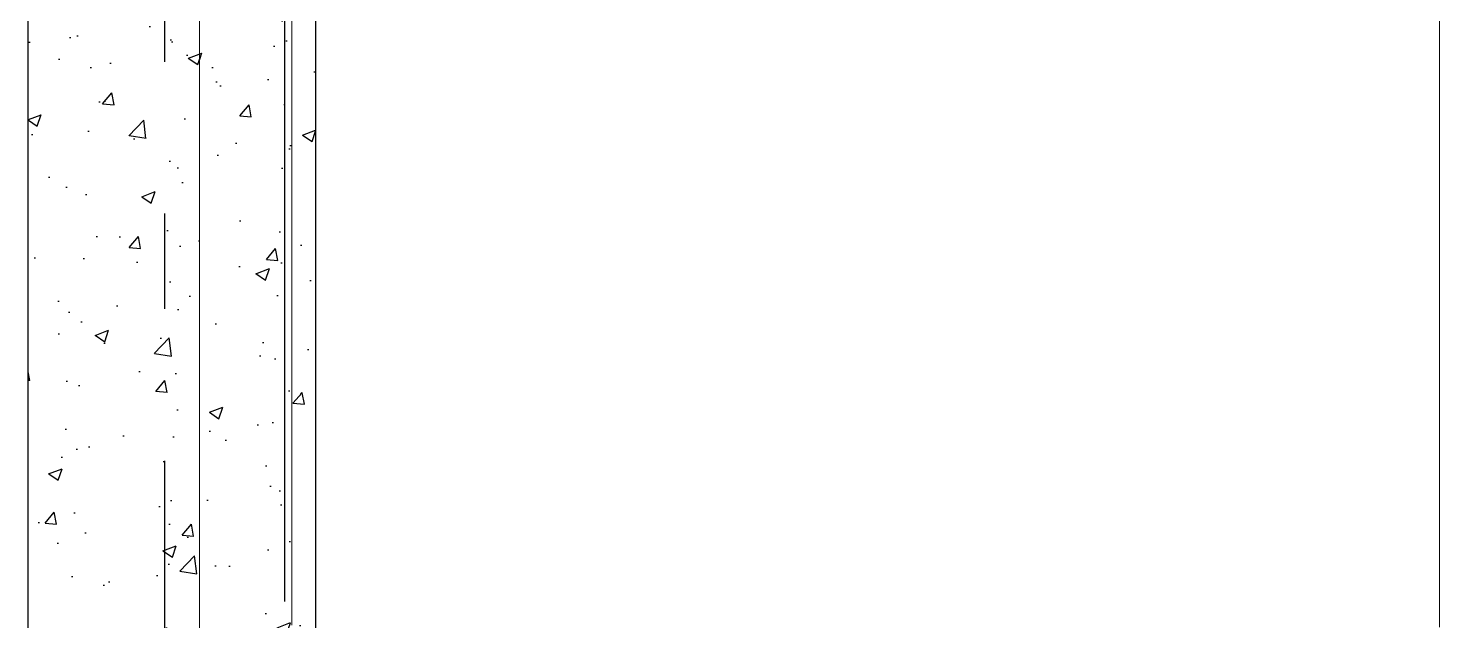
# Model space of a CAD drawing. Header units: metres. Extents: x 0 to 22, y -3 to 11.8.
# Drawn here: x 1.239 to 2.721, y 1.371 to 1.991 of the extents above; entities that cross this region are included whole.
import ezdxf
from ezdxf.enums import TextEntityAlignment as Align

# ---------------------------------------------------------------- set-up
doc = ezdxf.new("R2010")
doc.units = ezdxf.units.M
doc.header["$MEASUREMENT"] = 0
doc.linetypes.add('DASHDOT', pattern=[25.4, 12.7, -6.35, 0, -6.35])
doc.linetypes.add('Xref_Alzado 2$0$Wipeout_Contour', pattern=[1000, 0, -1000])
for name, color, linetype in [('Eje', 5, 'DASHDOT'), ('TEXTO', 7, 'Continuous'), ('Xref_Alzado 2 Est$0$00-COLUMNAS', 253, 'Continuous'), ('Xref_Alzado 2$0$Estructura - Muros', 7, 'Continuous'), ('Xref_Alzado 2$0$Interior - Escaleras', 7, 'Continuous')]:
    doc.layers.add(name, color=color, linetype=linetype)
doc.layers.add('Xref_Alzado 2$0$Estructura - Muros_Pen_No__81', color=7, linetype='Continuous', lineweight=13, true_color=0x6a6a6a)
doc.layers.add('Xref_Alzado 2$0$Interior - Escaleras_Pen_No__81', color=7, linetype='Continuous', lineweight=13, true_color=0x6a6a6a)
doc.styles.add('Arial', font='arial.ttf')

# ---------------------------------------------------------------- blocks, each defined once
blk = doc.blocks.new('*U16')
at = {"layer": 'Eje', "ltscale": 0.025}
blk.add_lwpolyline([(0, -3.4221), (0, -16.731)], dxfattribs=at)
at = {"layer": 'TEXTO', "color": 7, "ltscale": 0.025, "style": 'Arial', "width": 0.9, "flags": 8}
for tag, p in [('Eje1', (0, -3.0479)), ('Eje2', (0, -17.1052))]:
    blk.add_attdef(tag, text='', height=0.2, dxfattribs=at).set_placement(p, align=Align.MIDDLE_CENTER)
blk = doc.blocks.new('Xref_Alzado 2$0$Section Element_27')
at = {"color": 254, "linetype": 'Xref_Alzado 2$0$Wipeout_Contour', "lineweight": 0, "ltscale": 264263.312377}
blk.add_wipeout([(-9342.1, 0), (-9342.1, -2999.3), (-8045.4, -2999.3), (-8045.4, -2792.3), (-8085.5, -2782), (-8205.5, -2751.3), (-8245.5, -2741), (-8325.5, -2720.5), (-8365.5, -2710.2), (-8485.5, -2679.5), (-8525.5, -2669.2), (-8538, -2666), (-8565.5, -2658.9), (-8605.5, -2648.7), (-8645.5, -2638.4), (-8725.5, -2617.9), (-8765.5, -2607.7), (-8885.5, -2576.9), (-8925.5, -2566.6), (-9005.5, -2546.1), (-9045.5, -2535.9), (-9125.5, -2515.3), (-9165.5, -2505.1), (-9245.5, -2484.6), (-9245.5, -1900), (-9253, -1898), (-9253, -300), (-9268.4, -300), (-9268.4, 0)], dxfattribs=at).dxf.layer = 'Xref_Alzado 2$0$Estructura - Muros'
at = {"layer": 'Xref_Alzado 2$0$Estructura - Muros_Pen_No__81', "color": 251, "linetype": 'Continuous', "lineweight": 13, "true_color": 0x6a6a6a}
blk.add_line((-9342.1, 0), (-9342.1, -2999.3), dxfattribs=at)
blk = doc.blocks.new('Xref_Alzado 2$0$Section Element_74')
at = {"color": 254, "linetype": 'Xref_Alzado 2$0$Wipeout_Contour', "lineweight": 0, "ltscale": 28031.534073}
blk.add_wipeout([(-9252.9, -1300), (-9245.5, -1400), (-9245.5, -1300)], dxfattribs=at).dxf.layer = 'Xref_Alzado 2$0$Interior - Escaleras'
at = {"color": 254, "linetype": 'Xref_Alzado 2$0$Wipeout_Contour', "lineweight": 0, "ltscale": 32632.514146}
blk.add_wipeout([(-8045.5, -1400), (-8045.4, -1401.1), (-8045.4, -1300), (-8045.5, -1300)], dxfattribs=at).dxf.layer = 'Xref_Alzado 2$0$Interior - Escaleras'
at = {"color": 254, "linetype": 'Xref_Alzado 2$0$Wipeout_Contour', "lineweight": 0, "ltscale": 28123.410187}
blk.add_wipeout([(-9252.9, -1500), (-9245.5, -1600), (-9245.5, -1500)], dxfattribs=at).dxf.layer = 'Xref_Alzado 2$0$Interior - Escaleras'
at = {"color": 254, "linetype": 'Xref_Alzado 2$0$Wipeout_Contour', "lineweight": 0, "ltscale": 32774.41596}
blk.add_wipeout([(-8045.5, -1500), (-8045.5, -1600), (-8045.4, -1601.1), (-8045.4, -1500)], dxfattribs=at).dxf.layer = 'Xref_Alzado 2$0$Interior - Escaleras'
at = {"color": 254, "linetype": 'Xref_Alzado 2$0$Wipeout_Contour', "lineweight": 0, "ltscale": 37644.388583}
blk.add_wipeout([(-9252.9, -1700), (-9245.5, -1799.8), (-9245.5, -1784.4), (-9245.5, -1700)], dxfattribs=at).dxf.layer = 'Xref_Alzado 2$0$Interior - Escaleras'
at = {"color": 254, "linetype": 'Xref_Alzado 2$0$Wipeout_Contour', "lineweight": 0, "ltscale": 32935.056657}
blk.add_wipeout([(-8045.5, -1700), (-8045.5, -1799.8), (-8045.4, -1800.9), (-8045.4, -1700)], dxfattribs=at).dxf.layer = 'Xref_Alzado 2$0$Interior - Escaleras'
at = {"color": 254, "linetype": 'Xref_Alzado 2$0$Wipeout_Contour', "lineweight": 0, "ltscale": 33077.514205}
blk.add_wipeout([(-8045.5, -1900), (-8045.5, -1922.5), (-8045.4, -1922.8), (-8045.4, -1900)], dxfattribs=at).dxf.layer = 'Xref_Alzado 2$0$Interior - Escaleras'
at = {"color": 254, "linetype": 'Xref_Alzado 2$0$Wipeout_Contour', "lineweight": 0, "ltscale": 40721.425022}
blk.add_wipeout([(-8045.5, -1200), (-8045.5, -1300), (-8045.4, -1300), (-8045.4, -1284.7), (-8039.2, -1284.7)], dxfattribs=at).dxf.layer = 'Xref_Alzado 2$0$Interior - Escaleras'
at = {"color": 254, "linetype": 'Xref_Alzado 2$0$Wipeout_Contour', "lineweight": 0, "ltscale": 32701.086799}
blk.add_wipeout([(-8045.5, -1400), (-8045.5, -1500), (-8045.4, -1500), (-8045.4, -1401.1)], dxfattribs=at).dxf.layer = 'Xref_Alzado 2$0$Interior - Escaleras'
at = {"color": 254, "linetype": 'Xref_Alzado 2$0$Wipeout_Contour', "lineweight": 0, "ltscale": 32852.434637}
blk.add_wipeout([(-8045.5, -1600), (-8045.5, -1700), (-8045.4, -1700), (-8045.4, -1601.1)], dxfattribs=at).dxf.layer = 'Xref_Alzado 2$0$Interior - Escaleras'
at = {"color": 254, "linetype": 'Xref_Alzado 2$0$Wipeout_Contour', "lineweight": 0, "ltscale": 47130.799246}
blk.add_wipeout([(-9252.9, -1898.1), (-9245.5, -1900), (-9245.5, -1800), (-9245.5, -1799.8), (-9252.9, -1700)], dxfattribs=at).dxf.layer = 'Xref_Alzado 2$0$Interior - Escaleras'
at = {"color": 254, "linetype": 'Xref_Alzado 2$0$Wipeout_Contour', "lineweight": 0, "ltscale": 33022.387639}
blk.add_wipeout([(-8045.5, -1900), (-8045.4, -1900), (-8045.4, -1800.9), (-8045.5, -1799.8)], dxfattribs=at).dxf.layer = 'Xref_Alzado 2$0$Interior - Escaleras'
at = {"color": 254, "linetype": 'Xref_Alzado 2$0$Wipeout_Contour', "lineweight": 0, "ltscale": 25987.311037}
blk.add_wipeout([(-8045.5, -1924.9), (-8045.5, -1918), (-9245.5, -1922.6)], dxfattribs=at).dxf.layer = 'Xref_Alzado 2$0$Interior - Escaleras'
at = {"color": 254, "linetype": 'Xref_Alzado 2$0$Wipeout_Contour', "lineweight": 0, "ltscale": 37564.956663}
blk.add_wipeout([(-9252.9, -1700), (-9245.5, -1700), (-9245.5, -1600), (-9252.9, -1500)], dxfattribs=at).dxf.layer = 'Xref_Alzado 2$0$Interior - Escaleras'
at = {"color": 254, "linetype": 'Xref_Alzado 2$0$Wipeout_Contour', "lineweight": 0, "ltscale": 37434.821575}
blk.add_wipeout([(-9245.5, -1400), (-9252.9, -1300), (-9252.9, -1500), (-9245.5, -1500)], dxfattribs=at).dxf.layer = 'Xref_Alzado 2$0$Interior - Escaleras'
at = {"color": 254, "linetype": 'Xref_Alzado 2$0$Wipeout_Contour', "lineweight": 0, "ltscale": 28261.723388}
blk.add_wipeout([(-9252.9, -1700), (-9253, -1700), (-9252.9, -1900)], dxfattribs=at).dxf.layer = 'Xref_Alzado 2$0$Interior - Escaleras'
at = {"color": 254, "linetype": 'Xref_Alzado 2$0$Wipeout_Contour', "lineweight": 0, "ltscale": 37321.383602}
blk.add_wipeout([(-9252.9, -1100), (-9252.9, -1300), (-9245.5, -1300), (-9245.5, -1200)], dxfattribs=at).dxf.layer = 'Xref_Alzado 2$0$Interior - Escaleras'
at = {"color": 254, "linetype": 'Xref_Alzado 2$0$Wipeout_Contour', "lineweight": 0, "ltscale": 28155.654288}
blk.add_wipeout([(-9253, -1500), (-9252.9, -1700), (-9252.9, -1500)], dxfattribs=at).dxf.layer = 'Xref_Alzado 2$0$Interior - Escaleras'
at = {"color": 254, "linetype": 'Xref_Alzado 2$0$Wipeout_Contour', "lineweight": 0, "ltscale": 27150.121147}
blk.add_wipeout([(-9245.5, -1888), (-9245.5, -1922.6), (-8045.5, -1918)], dxfattribs=at).dxf.layer = 'Xref_Alzado 2$0$Interior - Escaleras'
at = {"color": 254, "linetype": 'Xref_Alzado 2$0$Wipeout_Contour', "lineweight": 0, "ltscale": 28061.75342}
blk.add_wipeout([(-9252.9, -1300), (-9253, -1300), (-9252.9, -1500)], dxfattribs=at).dxf.layer = 'Xref_Alzado 2$0$Interior - Escaleras'
at = {"color": 254, "linetype": 'Xref_Alzado 2$0$Wipeout_Contour', "lineweight": 0, "ltscale": 28298.727555}
blk.add_wipeout([(-9252.9, -1898.1), (-9253, -1700), (-9253, -1898)], dxfattribs=at).dxf.layer = 'Xref_Alzado 2$0$Interior - Escaleras'
at = {"color": 254, "linetype": 'Xref_Alzado 2$0$Wipeout_Contour', "lineweight": 0, "ltscale": 25970.693968}
blk.add_wipeout([(-8045.5, -1883.5), (-9245.5, -1888), (-8045.5, -1918)], dxfattribs=at).dxf.layer = 'Xref_Alzado 2$0$Interior - Escaleras'
at = {"layer": 'Xref_Alzado 2$0$Interior - Escaleras_Pen_No__81', "color": 251, "linetype": 'Continuous', "lineweight": 13, "true_color": 0x6a6a6a}
blk.add_line((-8045.5, -1924.9), (-8045.5, -1918), dxfattribs=at)
at = {"color": 254, "linetype": 'Xref_Alzado 2$0$Wipeout_Contour', "lineweight": 0, "ltscale": 27980.405234}
blk.add_wipeout([(-9252.9, -1100), (-9253, -1100), (-9252.9, -1300)], dxfattribs=at).dxf.layer = 'Xref_Alzado 2$0$Interior - Escaleras'
at = {"color": 254, "linetype": 'Xref_Alzado 2$0$Wipeout_Contour', "lineweight": 0, "ltscale": 28189.01383}
blk.add_wipeout([(-9253, -1500), (-9253, -1700), (-9252.9, -1700)], dxfattribs=at).dxf.layer = 'Xref_Alzado 2$0$Interior - Escaleras'
at = {"color": 254, "linetype": 'Xref_Alzado 2$0$Wipeout_Contour', "lineweight": 0, "ltscale": 27128.379975}
blk.add_wipeout([(-8045.5, -1883.5), (-9245.5, -1853.5), (-9245.5, -1888)], dxfattribs=at).dxf.layer = 'Xref_Alzado 2$0$Interior - Escaleras'
at = {"layer": 'Xref_Alzado 2$0$Interior - Escaleras_Pen_No__81', "color": 251, "linetype": 'Continuous', "lineweight": 13, "true_color": 0x6a6a6a}
blk.add_line((-9253, -1898), (-9253, -1700), dxfattribs=at)
at = {"color": 254, "linetype": 'Xref_Alzado 2$0$Wipeout_Contour', "lineweight": 0, "ltscale": 28090.931589}
blk.add_wipeout([(-9252.9, -1500), (-9253, -1300), (-9253, -1500)], dxfattribs=at).dxf.layer = 'Xref_Alzado 2$0$Interior - Escaleras'
at = {"color": 254, "linetype": 'Xref_Alzado 2$0$Wipeout_Contour', "lineweight": 0, "ltscale": 25948.146399}
blk.add_wipeout([(-8045.5, -1883.5), (-8045.5, -1849.1), (-9245.5, -1853.5)], dxfattribs=at).dxf.layer = 'Xref_Alzado 2$0$Interior - Escaleras'
at = {"layer": 'Xref_Alzado 2$0$Interior - Escaleras_Pen_No__81', "color": 251, "linetype": 'Continuous', "lineweight": 13, "true_color": 0x6a6a6a}
for p, q in [((-9253, -1700), (-9253, -1500)), ((-9245.5, -1922.6), (-9245.5, -1888)), ((-8045.5, -1918), (-8045.5, -1883.5))]:
    blk.add_line(p, q, dxfattribs=at)
at = {"color": 254, "linetype": 'Xref_Alzado 2$0$Wipeout_Contour', "lineweight": 0, "ltscale": 28005.362161}
blk.add_wipeout([(-9252.9, -1300), (-9253, -1100), (-9253, -1300)], dxfattribs=at).dxf.layer = 'Xref_Alzado 2$0$Interior - Escaleras'
at = {"color": 254, "linetype": 'Xref_Alzado 2$0$Wipeout_Contour', "lineweight": 0, "ltscale": 27107.02017}
blk.add_wipeout([(-8045.5, -1849.1), (-9245.5, -1819), (-9245.5, -1853.5)], dxfattribs=at).dxf.layer = 'Xref_Alzado 2$0$Interior - Escaleras'
at = {"layer": 'Xref_Alzado 2$0$Interior - Escaleras_Pen_No__81', "color": 251, "linetype": 'Continuous', "lineweight": 13, "true_color": 0x6a6a6a}
for p, q in [((-9253, -1300), (-9253, -1100)), ((-9253, -1500), (-9253, -1300))]:
    blk.add_line(p, q, dxfattribs=at)
at = {"color": 254, "linetype": 'Xref_Alzado 2$0$Wipeout_Contour', "lineweight": 0, "ltscale": 25925.993045}
blk.add_wipeout([(-8045.5, -1849.1), (-8045.5, -1814.7), (-9245.5, -1819)], dxfattribs=at).dxf.layer = 'Xref_Alzado 2$0$Interior - Escaleras'
at = {"layer": 'Xref_Alzado 2$0$Interior - Escaleras_Pen_No__81', "color": 251, "linetype": 'Continuous', "lineweight": 13, "true_color": 0x6a6a6a}
for p, q in [((-8045.5, -1883.5), (-8045.5, -1849.1)), ((-9245.5, -1888), (-9245.5, -1853.5))]:
    blk.add_line(p, q, dxfattribs=at)
at = {"color": 254, "linetype": 'Xref_Alzado 2$0$Wipeout_Contour', "lineweight": 0, "ltscale": 27086.038006}
blk.add_wipeout([(-8045.5, -1814.7), (-9245.5, -1784.4), (-9245.5, -1819)], dxfattribs=at).dxf.layer = 'Xref_Alzado 2$0$Interior - Escaleras'
at = {"color": 254, "linetype": 'Xref_Alzado 2$0$Wipeout_Contour', "lineweight": 0, "ltscale": 25904.232657}
blk.add_wipeout([(-8045.5, -1814.7), (-8045.5, -1780.2), (-9245.5, -1784.4)], dxfattribs=at).dxf.layer = 'Xref_Alzado 2$0$Interior - Escaleras'
at = {"layer": 'Xref_Alzado 2$0$Interior - Escaleras_Pen_No__81', "color": 251, "linetype": 'Continuous', "lineweight": 13, "true_color": 0x6a6a6a}
for p, q in [((-9245.5, -1853.5), (-9245.5, -1819)), ((-8045.5, -1849.1), (-8045.5, -1814.7))]:
    blk.add_line(p, q, dxfattribs=at)
at = {"color": 254, "linetype": 'Xref_Alzado 2$0$Wipeout_Contour', "lineweight": 0, "ltscale": 27065.436719}
blk.add_wipeout([(-8045.5, -1780.2), (-9245.5, -1749.9), (-9245.5, -1784.4)], dxfattribs=at).dxf.layer = 'Xref_Alzado 2$0$Interior - Escaleras'
at = {"color": 254, "linetype": 'Xref_Alzado 2$0$Wipeout_Contour', "lineweight": 0, "ltscale": 25882.870581}
blk.add_wipeout([(-8045.5, -1780.2), (-8045.5, -1745.8), (-9245.5, -1749.9)], dxfattribs=at).dxf.layer = 'Xref_Alzado 2$0$Interior - Escaleras'
at = {"layer": 'Xref_Alzado 2$0$Interior - Escaleras_Pen_No__81', "color": 251, "linetype": 'Continuous', "lineweight": 13, "true_color": 0x6a6a6a}
for p, q in [((-9245.5, -1819), (-9245.5, -1784.4)), ((-8045.5, -1814.7), (-8045.5, -1780.2))]:
    blk.add_line(p, q, dxfattribs=at)
at = {"color": 254, "linetype": 'Xref_Alzado 2$0$Wipeout_Contour', "lineweight": 0, "ltscale": 27046.956531}
blk.add_wipeout([(-8045.5, -1745.8), (-9245.5, -1724.9), (-9245.5, -1749.9)], dxfattribs=at).dxf.layer = 'Xref_Alzado 2$0$Interior - Escaleras'
at = {"color": 254, "linetype": 'Xref_Alzado 2$0$Wipeout_Contour', "lineweight": 0, "ltscale": 25866.450019}
blk.add_wipeout([(-8045.5, -1745.8), (-8045.5, -1724.9), (-9245.5, -1724.9)], dxfattribs=at).dxf.layer = 'Xref_Alzado 2$0$Interior - Escaleras'
at = {"layer": 'Xref_Alzado 2$0$Interior - Escaleras_Pen_No__81', "color": 251, "linetype": 'Continuous', "lineweight": 13, "true_color": 0x6a6a6a}
for p, q in [((-8045.5, -1780.2), (-8045.5, -1745.8)), ((-9245.5, -1784.4), (-9245.5, -1749.9))]:
    blk.add_line(p, q, dxfattribs=at)
at = {"color": 254, "linetype": 'Xref_Alzado 2$0$Wipeout_Contour', "lineweight": 0, "ltscale": 27036.213292}
blk.add_wipeout([(-8045.5, -1724.9), (-9245.5, -1715.4), (-9245.5, -1724.9)], dxfattribs=at).dxf.layer = 'Xref_Alzado 2$0$Interior - Escaleras'
at = {"color": 254, "linetype": 'Xref_Alzado 2$0$Wipeout_Contour', "lineweight": 0, "ltscale": 25857.533594}
blk.add_wipeout([(-8045.5, -1724.9), (-8045.5, -1711.4), (-9245.5, -1715.4)], dxfattribs=at).dxf.layer = 'Xref_Alzado 2$0$Interior - Escaleras'
at = {"layer": 'Xref_Alzado 2$0$Interior - Escaleras_Pen_No__81', "color": 251, "linetype": 'Continuous', "lineweight": 13, "true_color": 0x6a6a6a}
for p, q in [((-9245.5, -1749.9), (-9245.5, -1724.9)), ((-8045.5, -1745.8), (-8045.5, -1724.9))]:
    blk.add_line(p, q, dxfattribs=at)
at = {"color": 254, "linetype": 'Xref_Alzado 2$0$Wipeout_Contour', "lineweight": 0, "ltscale": 27025.382427}
blk.add_wipeout([(-8045.5, -1711.4), (-9245.5, -1680.8), (-9245.5, -1715.4)], dxfattribs=at).dxf.layer = 'Xref_Alzado 2$0$Interior - Escaleras'
at = {"color": 254, "linetype": 'Xref_Alzado 2$0$Wipeout_Contour', "lineweight": 0, "ltscale": 25841.337002}
blk.add_wipeout([(-8045.5, -1711.4), (-8045.5, -1676.9), (-9245.5, -1680.8)], dxfattribs=at).dxf.layer = 'Xref_Alzado 2$0$Interior - Escaleras'
at = {"layer": 'Xref_Alzado 2$0$Interior - Escaleras_Pen_No__81', "color": 251, "linetype": 'Continuous', "lineweight": 13, "true_color": 0x6a6a6a}
for p, q in [((-9245.5, -1724.9), (-9245.5, -1715.4)), ((-8045.5, -1724.9), (-8045.5, -1711.4))]:
    blk.add_line(p, q, dxfattribs=at)
at = {"color": 254, "linetype": 'Xref_Alzado 2$0$Wipeout_Contour', "lineweight": 0, "ltscale": 27005.928975}
blk.add_wipeout([(-8045.5, -1676.9), (-9245.5, -1646.3), (-9245.5, -1680.8)], dxfattribs=at).dxf.layer = 'Xref_Alzado 2$0$Interior - Escaleras'
at = {"color": 254, "linetype": 'Xref_Alzado 2$0$Wipeout_Contour', "lineweight": 0, "ltscale": 25821.167435}
blk.add_wipeout([(-8045.5, -1642.5), (-9245.5, -1646.3), (-8045.5, -1676.9)], dxfattribs=at).dxf.layer = 'Xref_Alzado 2$0$Interior - Escaleras'
at = {"layer": 'Xref_Alzado 2$0$Interior - Escaleras_Pen_No__81', "color": 251, "linetype": 'Continuous', "lineweight": 13, "true_color": 0x6a6a6a}
for p, q in [((-9245.5, -1715.4), (-9245.5, -1680.8)), ((-8045.5, -1711.4), (-8045.5, -1676.9))]:
    blk.add_line(p, q, dxfattribs=at)
at = {"color": 254, "linetype": 'Xref_Alzado 2$0$Wipeout_Contour', "lineweight": 0, "ltscale": 26986.859852}
blk.add_wipeout([(-8045.5, -1642.5), (-9245.5, -1611.7), (-9245.5, -1646.3)], dxfattribs=at).dxf.layer = 'Xref_Alzado 2$0$Interior - Escaleras'
at = {"color": 254, "linetype": 'Xref_Alzado 2$0$Wipeout_Contour', "lineweight": 0, "ltscale": 25801.399919}
blk.add_wipeout([(-8045.5, -1642.5), (-8045.5, -1608.1), (-9245.5, -1611.7)], dxfattribs=at).dxf.layer = 'Xref_Alzado 2$0$Interior - Escaleras'
at = {"layer": 'Xref_Alzado 2$0$Interior - Escaleras_Pen_No__81', "color": 251, "linetype": 'Continuous', "lineweight": 13, "true_color": 0x6a6a6a}
for p, q in [((-8045.5, -1676.9), (-8045.5, -1642.5)), ((-9245.5, -1680.8), (-9245.5, -1646.3))]:
    blk.add_line(p, q, dxfattribs=at)
at = {"color": 254, "linetype": 'Xref_Alzado 2$0$Wipeout_Contour', "lineweight": 0, "ltscale": 26968.177896}
blk.add_wipeout([(-8045.5, -1608.1), (-9245.5, -1577.2), (-9245.5, -1611.7)], dxfattribs=at).dxf.layer = 'Xref_Alzado 2$0$Interior - Escaleras'
at = {"color": 254, "linetype": 'Xref_Alzado 2$0$Wipeout_Contour', "lineweight": 0, "ltscale": 25782.033479}
blk.add_wipeout([(-8045.5, -1608.1), (-8045.5, -1573.6), (-9245.5, -1577.2)], dxfattribs=at).dxf.layer = 'Xref_Alzado 2$0$Interior - Escaleras'
at = {"layer": 'Xref_Alzado 2$0$Interior - Escaleras_Pen_No__81', "color": 251, "linetype": 'Continuous', "lineweight": 13, "true_color": 0x6a6a6a}
for p, q in [((-9245.5, -1646.3), (-9245.5, -1611.7)), ((-8045.5, -1642.5), (-8045.5, -1608.1))]:
    blk.add_line(p, q, dxfattribs=at)
at = {"color": 254, "linetype": 'Xref_Alzado 2$0$Wipeout_Contour', "lineweight": 0, "ltscale": 26949.879861}
blk.add_wipeout([(-8045.5, -1573.6), (-9245.5, -1542.7), (-9245.5, -1577.2)], dxfattribs=at).dxf.layer = 'Xref_Alzado 2$0$Interior - Escaleras'
at = {"color": 254, "linetype": 'Xref_Alzado 2$0$Wipeout_Contour', "lineweight": 0, "ltscale": 25763.067037}
blk.add_wipeout([(-8045.5, -1573.6), (-8045.5, -1539.2), (-9245.5, -1542.7)], dxfattribs=at).dxf.layer = 'Xref_Alzado 2$0$Interior - Escaleras'
at = {"layer": 'Xref_Alzado 2$0$Interior - Escaleras_Pen_No__81', "color": 251, "linetype": 'Continuous', "lineweight": 13, "true_color": 0x6a6a6a}
for p, q in [((-9245.5, -1611.7), (-9245.5, -1577.2)), ((-8045.5, -1608.1), (-8045.5, -1573.6))]:
    blk.add_line(p, q, dxfattribs=at)
at = {"color": 254, "linetype": 'Xref_Alzado 2$0$Wipeout_Contour', "lineweight": 0, "ltscale": 26934.670044}
blk.add_wipeout([(-8045.5, -1539.2), (-9245.5, -1524.9), (-9245.5, -1542.7)], dxfattribs=at).dxf.layer = 'Xref_Alzado 2$0$Interior - Escaleras'
at = {"color": 254, "linetype": 'Xref_Alzado 2$0$Wipeout_Contour', "lineweight": 0, "ltscale": 25750.929675}
blk.add_wipeout([(-8045.5, -1539.2), (-8045.5, -1524.9), (-9245.5, -1524.9)], dxfattribs=at).dxf.layer = 'Xref_Alzado 2$0$Interior - Escaleras'
at = {"layer": 'Xref_Alzado 2$0$Interior - Escaleras_Pen_No__81', "color": 251, "linetype": 'Continuous', "lineweight": 13, "true_color": 0x6a6a6a}
for p, q in [((-8045.5, -1573.6), (-8045.5, -1539.2)), ((-9245.5, -1577.2), (-9245.5, -1542.7))]:
    blk.add_line(p, q, dxfattribs=at)
at = {"color": 254, "linetype": 'Xref_Alzado 2$0$Wipeout_Contour', "lineweight": 0, "ltscale": 26926.40541}
blk.add_wipeout([(-8045.5, -1524.9), (-9245.5, -1508.1), (-9245.5, -1524.9)], dxfattribs=at).dxf.layer = 'Xref_Alzado 2$0$Interior - Escaleras'
at = {"color": 254, "linetype": 'Xref_Alzado 2$0$Wipeout_Contour', "lineweight": 0, "ltscale": 25741.844155}
blk.add_wipeout([(-8045.5, -1524.9), (-8045.5, -1504.7), (-9245.5, -1508.1)], dxfattribs=at).dxf.layer = 'Xref_Alzado 2$0$Interior - Escaleras'
at = {"layer": 'Xref_Alzado 2$0$Interior - Escaleras_Pen_No__81', "color": 251, "linetype": 'Continuous', "lineweight": 13, "true_color": 0x6a6a6a}
for p, q in [((-9245.5, -1542.7), (-9245.5, -1524.9)), ((-8045.5, -1539.2), (-8045.5, -1524.9))]:
    blk.add_line(p, q, dxfattribs=at)
at = {"color": 254, "linetype": 'Xref_Alzado 2$0$Wipeout_Contour', "lineweight": 0, "ltscale": 26914.444887}
blk.add_wipeout([(-8045.5, -1504.7), (-9245.5, -1473.6), (-9245.5, -1508.1)], dxfattribs=at).dxf.layer = 'Xref_Alzado 2$0$Interior - Escaleras'
at = {"color": 254, "linetype": 'Xref_Alzado 2$0$Wipeout_Contour', "lineweight": 0, "ltscale": 25726.345463}
blk.add_wipeout([(-8045.5, -1504.7), (-8045.5, -1470.3), (-9245.5, -1473.6)], dxfattribs=at).dxf.layer = 'Xref_Alzado 2$0$Interior - Escaleras'
at = {"layer": 'Xref_Alzado 2$0$Interior - Escaleras_Pen_No__81', "color": 251, "linetype": 'Continuous', "lineweight": 13, "true_color": 0x6a6a6a}
for p, q in [((-9245.5, -1524.9), (-9245.5, -1508.1)), ((-8045.5, -1524.9), (-8045.5, -1504.7))]:
    blk.add_line(p, q, dxfattribs=at)
at = {"color": 254, "linetype": 'Xref_Alzado 2$0$Wipeout_Contour', "lineweight": 0, "ltscale": 26897.311345}
blk.add_wipeout([(-8045.5, -1470.3), (-9245.5, -1439), (-9245.5, -1473.6)], dxfattribs=at).dxf.layer = 'Xref_Alzado 2$0$Interior - Escaleras'
at = {"color": 254, "linetype": 'Xref_Alzado 2$0$Wipeout_Contour', "lineweight": 0, "ltscale": 25708.592088}
blk.add_wipeout([(-8045.5, -1470.3), (-8045.5, -1435.9), (-9245.5, -1439)], dxfattribs=at).dxf.layer = 'Xref_Alzado 2$0$Interior - Escaleras'
at = {"layer": 'Xref_Alzado 2$0$Interior - Escaleras_Pen_No__81', "color": 251, "linetype": 'Continuous', "lineweight": 13, "true_color": 0x6a6a6a}
for p, q in [((-9245.5, -1508.1), (-9245.5, -1473.6)), ((-8045.5, -1504.7), (-8045.5, -1470.3))]:
    blk.add_line(p, q, dxfattribs=at)
at = {"color": 254, "linetype": 'Xref_Alzado 2$0$Wipeout_Contour', "lineweight": 0, "ltscale": 26880.564998}
blk.add_wipeout([(-9245.5, -1404.5), (-9245.5, -1439), (-8045.5, -1435.9)], dxfattribs=at).dxf.layer = 'Xref_Alzado 2$0$Interior - Escaleras'
at = {"color": 254, "linetype": 'Xref_Alzado 2$0$Wipeout_Contour', "lineweight": 0, "ltscale": 25691.242377}
blk.add_wipeout([(-8045.5, -1401.4), (-9245.5, -1404.5), (-8045.5, -1435.9)], dxfattribs=at).dxf.layer = 'Xref_Alzado 2$0$Interior - Escaleras'
at = {"layer": 'Xref_Alzado 2$0$Interior - Escaleras_Pen_No__81', "color": 251, "linetype": 'Continuous', "lineweight": 13, "true_color": 0x6a6a6a}
for p, q in [((-8045.5, -1470.3), (-8045.5, -1435.9)), ((-9245.5, -1473.6), (-9245.5, -1439))]:
    blk.add_line(p, q, dxfattribs=at)
at = {"color": 254, "linetype": 'Xref_Alzado 2$0$Wipeout_Contour', "lineweight": 0, "ltscale": 26864.208471}
blk.add_wipeout([(-8045.5, -1401.4), (-9245.5, -1370), (-9245.5, -1404.5)], dxfattribs=at).dxf.layer = 'Xref_Alzado 2$0$Interior - Escaleras'
at = {"color": 254, "linetype": 'Xref_Alzado 2$0$Wipeout_Contour', "lineweight": 0, "ltscale": 25674.298999}
blk.add_wipeout([(-8045.5, -1401.4), (-8045.5, -1367), (-9245.5, -1370)], dxfattribs=at).dxf.layer = 'Xref_Alzado 2$0$Interior - Escaleras'
at = {"layer": 'Xref_Alzado 2$0$Interior - Escaleras_Pen_No__81', "color": 251, "linetype": 'Continuous', "lineweight": 13, "true_color": 0x6a6a6a}
for p, q in [((-9245.5, -1439), (-9245.5, -1404.5)), ((-8045.5, -1435.9), (-8045.5, -1401.4))]:
    blk.add_line(p, q, dxfattribs=at)
at = {"color": 254, "linetype": 'Xref_Alzado 2$0$Wipeout_Contour', "lineweight": 0, "ltscale": 26848.242488}
blk.add_wipeout([(-8045.5, -1367), (-9245.5, -1335.4), (-9245.5, -1370)], dxfattribs=at).dxf.layer = 'Xref_Alzado 2$0$Interior - Escaleras'
at = {"color": 254, "linetype": 'Xref_Alzado 2$0$Wipeout_Contour', "lineweight": 0, "ltscale": 25657.764358}
blk.add_wipeout([(-8045.5, -1367), (-8045.5, -1332.6), (-9245.5, -1335.4)], dxfattribs=at).dxf.layer = 'Xref_Alzado 2$0$Interior - Escaleras'
at = {"layer": 'Xref_Alzado 2$0$Interior - Escaleras_Pen_No__81', "color": 251, "linetype": 'Continuous', "lineweight": 13, "true_color": 0x6a6a6a}
for p, q in [((-9245.5, -1404.5), (-9245.5, -1370)), ((-8045.5, -1401.4), (-8045.5, -1367))]:
    blk.add_line(p, q, dxfattribs=at)
at = {"color": 254, "linetype": 'Xref_Alzado 2$0$Wipeout_Contour', "lineweight": 0, "ltscale": 26836.020943}
blk.add_wipeout([(-8045.5, -1332.6), (-9245.5, -1324.9), (-9245.5, -1335.4)], dxfattribs=at).dxf.layer = 'Xref_Alzado 2$0$Interior - Escaleras'
at = {"color": 254, "linetype": 'Xref_Alzado 2$0$Wipeout_Contour', "lineweight": 0, "ltscale": 25649.308655}
blk.add_wipeout([(-8045.5, -1332.6), (-8045.5, -1324.9), (-9245.5, -1324.9)], dxfattribs=at).dxf.layer = 'Xref_Alzado 2$0$Interior - Escaleras'
at = {"layer": 'Xref_Alzado 2$0$Interior - Escaleras_Pen_No__81', "color": 251, "linetype": 'Continuous', "lineweight": 13, "true_color": 0x6a6a6a}
for p, q in [((-8045.5, -1367), (-8045.5, -1332.6)), ((-9245.5, -1370), (-9245.5, -1335.4))]:
    blk.add_line(p, q, dxfattribs=at)
at = {"color": 254, "linetype": 'Xref_Alzado 2$0$Wipeout_Contour', "lineweight": 0, "ltscale": 26829.934665}
blk.add_wipeout([(-8045.5, -1324.9), (-9245.5, -1300.9), (-9245.5, -1324.9)], dxfattribs=at).dxf.layer = 'Xref_Alzado 2$0$Interior - Escaleras'
at = {"color": 254, "linetype": 'Xref_Alzado 2$0$Wipeout_Contour', "lineweight": 0, "ltscale": 25640.393514}
blk.add_wipeout([(-8045.5, -1324.9), (-8045.5, -1298.1), (-9245.5, -1300.9)], dxfattribs=at).dxf.layer = 'Xref_Alzado 2$0$Interior - Escaleras'
at = {"layer": 'Xref_Alzado 2$0$Interior - Escaleras_Pen_No__81', "color": 251, "linetype": 'Continuous', "lineweight": 13, "true_color": 0x6a6a6a}
for p, q in [((-9245.5, -1335.4), (-9245.5, -1324.9)), ((-8045.5, -1332.6), (-8045.5, -1324.9))]:
    blk.add_line(p, q, dxfattribs=at)
at = {"color": 254, "linetype": 'Xref_Alzado 2$0$Wipeout_Contour', "lineweight": 0, "ltscale": 26817.489315}
blk.add_wipeout([(-8045.5, -1298.1), (-9245.5, -1266.3), (-9245.5, -1300.9)], dxfattribs=at).dxf.layer = 'Xref_Alzado 2$0$Interior - Escaleras'
at = {"color": 254, "linetype": 'Xref_Alzado 2$0$Wipeout_Contour', "lineweight": 0, "ltscale": 25625.919434}
blk.add_wipeout([(-8045.5, -1263.7), (-9245.5, -1266.3), (-8045.5, -1298.1)], dxfattribs=at).dxf.layer = 'Xref_Alzado 2$0$Interior - Escaleras'
at = {"layer": 'Xref_Alzado 2$0$Interior - Escaleras_Pen_No__81', "color": 251, "linetype": 'Continuous', "lineweight": 13, "true_color": 0x6a6a6a}
for p, q in [((-9245.5, -1300.9), (-9245.5, -1266.3)), ((-8045.5, -1298.1), (-8045.5, -1263.7)), ((-9245.5, -1324.9), (-9245.5, -1300.9)), ((-8045.5, -1324.9), (-8045.5, -1298.1))]:
    blk.add_line(p, q, dxfattribs=at)
blk = doc.blocks.new('Xref_Alzado 2')
at = {"layer": 'Xref_Alzado 2$0$Estructura - Muros', "lineweight": 0, "xscale": 0.001, "yscale": 0.001, "zscale": 0.001}
blk.add_blockref('Xref_Alzado 2$0$Section Element_27', (10.7602, 3.289), dxfattribs=at)
at = {"layer": 'Xref_Alzado 2$0$Interior - Escaleras', "lineweight": 0, "xscale": 0.001, "yscale": 0.001, "zscale": 0.001}
blk.add_blockref('Xref_Alzado 2$0$Section Element_74', (10.7602, 3.289), dxfattribs=at)
blk = doc.blocks.new('Xref_Alzado 2 Est')
at = {"layer": 'Xref_Alzado 2 Est$0$00-COLUMNAS'}
h = blk.add_hatch(dxfattribs=at)
h.set_pattern_fill('AR-CONC', color=256, scale=0.02)
h.set_pattern_definition([(50, (19.41052, 3.28895), (0.143452, -0.0125504), [0.015, -0.165]), (355, (19.41052, 3.28895), (-0.0277503, 0.1504384), [0.012, -0.132]), (100.45144, (19.42247, 3.2879), (0.1157018, 0.137888), [0.012748, -0.1402284]), (46.1842, (19.41052, 3.32895), (0.2134483, -0.0331039), [0.0225, -0.2475]), (96.6356, (19.4283, 3.3262), (0.1869324, 0.1948237), [0.019122, -0.2103428]), (351.1842, (19.41052, 3.32895), (0.1869324, 0.1948237), [0.018, -0.198]), (21, (19.43052, 3.31895), (0.1193814, -0.0805238), [0.015, -0.165]), (326, (19.43052, 3.31895), (0.0486631, 0.14503), [0.012, -0.132]), (71.45144, (19.44047, 3.31224), (0.1680445, 0.0645062), [0.012748, -0.1402284]), (37.5, (19.41052, 3.288953), (0.00243197, 0.06657877), [0, -0.1304, 0, -0.134, 0, -0.1325]), (7.5, (19.41052, 3.28895), (0.0526139, 0.07888234), [0, -0.0764, 0, -0.1274, 0, -0.0505]), (327.5, (19.36592, 3.28895), (0.10676449, -0.00451097), [0, -0.05, 0, -0.156, 0, -0.207]), (317.5, (19.34592, 3.28895), (0.11663723, 0.020021), [0, -0.065, 0, -0.1036, 0, -0.147])])
h.paths.add_polyline_path([(1.5394, 3.289), (1.2392, 3.289), (1.2392, 0.289), (1.5394, 0.289)])
blk.add_lwpolyline([(1.2392, 3.289), (1.5394, 3.289), (1.5394, 0.289), (1.2392, 0.289)], close=True, dxfattribs=at)

msp = doc.modelspace()

# ---------------------------------------------------------------- block references
at = {"ltscale": 0.025}
msp.add_blockref('*U16', (1.3816, 14.5155), dxfattribs=at)

# ---------------------------------------------------------------- next in the draw order: block references
msp.add_blockref('Xref_Alzado 2', (0, 0))

# ---------------------------------------------------------------- next in the draw order: block references
msp.add_blockref('Xref_Alzado 2 Est', (0, 0))

doc.saveas('drawing.dxf')
